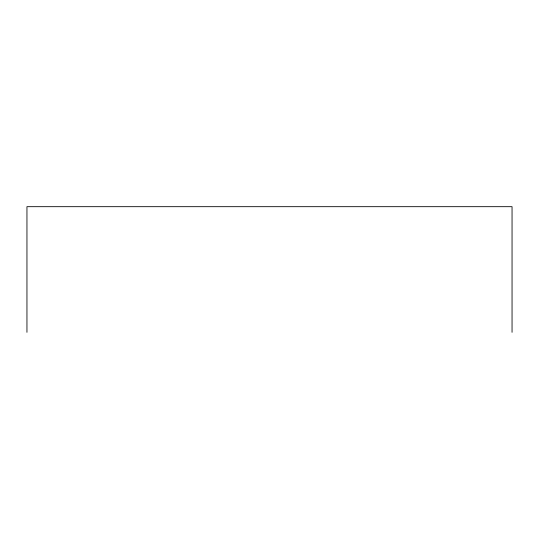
<?xml version="1.0" encoding="UTF-8"?>
<svg xmlns="http://www.w3.org/2000/svg" width="539" height="539" viewBox="0 0 539 539"><rect width="100%" height="100%" fill="white"/><g stroke="black" fill="none" stroke-linecap="round" stroke-linejoin="round"><path stroke-width="0.81" d="M512.05 332.32L512.05 206.68L26.95 206.68L26.95 332.32"/></g></svg>
